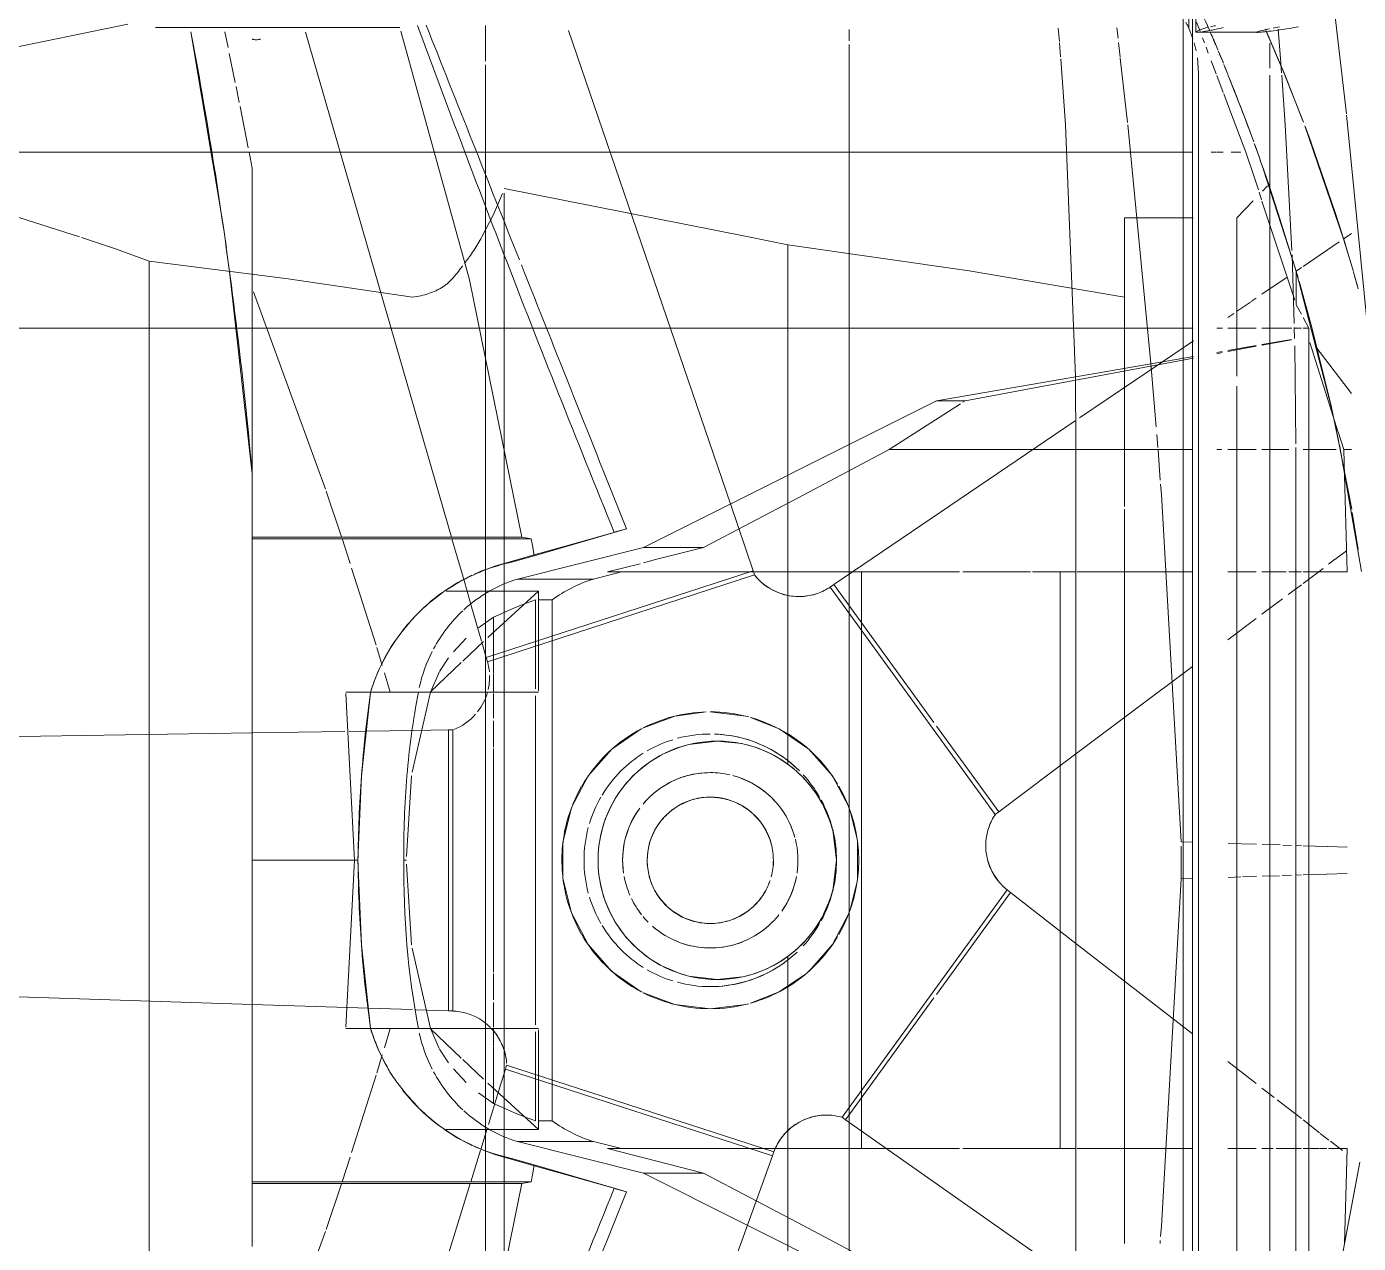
# Model space of a CAD drawing. Header units: inches. Extents: x -1221 to 179, y -822 to 880.
# Drawn here: x 71.85 to 83.71, y -355.11 to -344.28 of the extents above; entities that cross this region are included whole.
import ezdxf

# ---------------------------------------------------------------- set-up
doc = ezdxf.new("R2010")
doc.units = ezdxf.units.IN
doc.header["$MEASUREMENT"] = 0
doc.layers.add('X1$0$I-FURN', color=30, linetype='Continuous', lineweight=9)

# ---------------------------------------------------------------- blocks, each defined once
blk = doc.blocks.new('X1$0$Allsteel Seating Acuity Work-Conference Chair1 - Fully Adj_ Arms_ Mesh Back-V34-FIRST FLOOR POWER _ SIGNAL')
at = {"layer": 'X1$0$I-FURN', "lineweight": 13}
for p, q in [((-5.582, 5.711), (-5.532, 5.638)), ((-5.532, 5.638), (-5.582, 5.711)), ((-5.244, 5.729), (-5.516, 5.648)), ((-5.239, 5.73), (-5.113, 5.766)), ((-5.089, 5.772), (-5.205, 5.74)), ((-4.157, 5.711), (-4.296, 5.605)), ((-3.734, 5.598), (-3.128, 5.714)), ((-2.571, 5.803), (-3.701, 5.605)), ((-3.659, 5.711), (-3.659, 5.643)), ((-3.659, 5.643), (-3.659, 5.711)), ((-3.098, 5.719), (-2.769, 5.773)), ((4.017, 5.537), (2.689, 5.786)), ((2.769, 5.773), (4.017, 5.537)), ((-6.542, 5.297), (-5.534, 5.642)), ((-5.518, 5.647), (-5.594, 5.624)), ((-5.508, 5.603), (-5.29, 5.281)), ((-5.29, 5.281), (-5.508, 5.603)), ((-4.296, 5.605), (-4.573, 5.394)), ((-3.705, 5.604), (-4.017, 5.537)), ((-3.818, 5.592), (-3.954, 5.549)), ((-3.659, 5.643), (-3.815, 5.593)), ((-3.424, 5.649), (-3.659, 5.643)), ((-2.568, 5.674), (-3.424, 5.649)), ((-2.757, 5.668), (-2.679, 5.564)), ((-2.679, 5.564), (-2.757, 5.668)), ((-2.568, 5.674), (-2.568, 5.561)), ((-2.568, 5.561), (-2.568, 5.674)), ((2.585, 5.631), (2.502, 5.524)), ((2.502, 5.524), (2.585, 5.631)), ((3.412, 5.65), (2.568, 5.674)), ((2.568, 5.507), (2.568, 5.674)), ((2.568, 5.674), (2.568, 5.507)), ((-4.036, 5.533), (-4.747, 5.359)), ((-3.954, 5.549), (-4.612, 5.341)), ((-3.659, 5.281), (-3.659, 5.575)), ((-2.678, 5.562), (-2.637, 5.508)), ((-2.637, 5.508), (-2.678, 5.562)), ((-2.6, 5.459), (-2.467, 5.281)), ((-2.467, 5.281), (-2.6, 5.459)), ((-2.568, 5.559), (-2.568, 5.281)), ((-2.568, 5.281), (-2.568, 5.559)), ((2.492, 5.511), (2.432, 5.433)), ((2.432, 5.433), (2.492, 5.511)), ((2.568, 5.43), (2.568, 5.492)), ((2.568, 5.492), (2.568, 5.43)), ((-6.403, 5.349), (-6.535, 5.3)), ((-4.747, 5.359), (-5.158, 5.246)), ((2.427, 5.427), (2.313, 5.281)), ((2.313, 5.281), (2.427, 5.427)), ((2.568, 5.281), (2.568, 5.423)), ((2.568, 5.423), (2.568, 5.281)), ((-6.575, 5.284), (-6.994, 5.119)), ((-5.188, 5.237), (-5.762, 5.06)), ((-5.28, 5.266), (-5.248, 5.219)), ((-5.248, 5.219), (-5.28, 5.266)), ((-4.865, 5.266), (-4.949, 5.219)), ((-4.74, 5.333), (-4.836, 5.281)), ((-4.74, 5.281), (-4.74, 5.333)), ((4.74, 5.333), (-4.74, 5.333)), ((-4.74, 5.201), (-4.74, 5.266)), ((-2.568, 5.266), (-2.568, 5.154)), ((-2.568, 5.154), (-2.568, 5.266)), ((-2.455, 5.266), (-2.368, 5.149)), ((-2.368, 5.149), (-2.455, 5.266)), ((2.301, 5.266), (2.134, 5.051)), ((2.134, 5.051), (2.301, 5.266)), ((2.568, 5.042), (2.568, 5.266)), ((2.568, 5.266), (2.568, 5.042)), ((-7.002, 5.115), (-7.148, 5.054)), ((-6.159, 4.927), (-5.267, 5.214)), ((-4.988, 5.207), (-5.872, 4.915)), ((-5.247, 5.219), (-4.949, 5.219)), ((-5.194, 5.139), (-5.042, 4.915)), ((-5.042, 4.915), (-5.194, 5.139)), ((-4.74, 4.915), (-4.74, 5.18)), ((-4.639, 5.177), (-4.594, 4.915)), ((-4.637, 5.177), (-4.588, 4.915)), ((-3.659, 4.915), (-3.659, 5.155)), ((-2.568, 5.13), (-2.568, 4.915)), ((-2.568, 4.915), (-2.568, 5.13)), ((-7.402, 4.964), (-7.406, 4.983)), ((-7.309, 4.985), (-7.383, 4.953)), ((-7.148, 5.054), (-7.309, 4.985)), ((-7.055, 4.985), (-7.277, 4.985)), ((6.992, 4.985), (-6.992, 4.985)), ((-5.762, 5.06), (-6.018, 4.975)), ((-2.329, 5.097), (-2.192, 4.915)), ((-2.192, 4.915), (-2.329, 5.097)), ((2.114, 5.024), (2.029, 4.915)), ((2.029, 4.915), (2.114, 5.024)), ((2.568, 4.915), (2.568, 5.014)), ((2.568, 5.014), (2.568, 4.915)), ((-7.375, 4.338), (-7.375, 4.875)), ((-6.284, 4.883), (-6.385, 4.846)), ((-6.366, 4.853), (-6.257, 4.892)), ((-6.2, 4.912), (-6.257, 4.892)), ((-6.235, 4.9), (-6.169, 4.923)), ((-6.018, 4.975), (-6.19, 4.916)), ((-5.971, 4.883), (-6.097, 4.841)), ((-6.007, 4.965), (-5.959, 4.919)), ((-5.883, 4.912), (-5.95, 4.89)), ((-5.008, 4.864), (-4.978, 4.82)), ((-4.978, 4.82), (-5.008, 4.864)), ((-4.74, 4.612), (-4.74, 4.864)), ((-4.585, 4.864), (-4.541, 4.612)), ((-4.578, 4.864), (-4.531, 4.612)), ((-3.659, 4.612), (-3.659, 4.864)), ((-2.568, 4.864), (-2.568, 4.612)), ((-2.568, 4.612), (-2.568, 4.864)), ((-2.154, 4.864), (-1.964, 4.612)), ((-1.964, 4.612), (-2.154, 4.864)), ((1.989, 4.864), (1.793, 4.612)), ((1.793, 4.612), (1.989, 4.864)), ((2.568, 4.612), (2.568, 4.864)), ((2.568, 4.864), (2.568, 4.612)), ((-6.308, 4.772), (-6.666, 4.636)), ((-6.439, 4.827), (-6.496, 4.806)), ((-6.098, 4.841), (-6.308, 4.772)), ((-5.873, 4.837), (-5.722, 4.691)), ((-4.972, 4.812), (-4.889, 4.689)), ((-4.889, 4.689), (-4.972, 4.812)), ((-6.668, 4.635), (-6.826, 4.575)), ((-6.308, 4.641), (-6.308, 4.728)), ((-4.311, 4.691), (-5.722, 4.691)), ((-4.871, 4.663), (-4.836, 4.612)), ((-4.836, 4.612), (-4.871, 4.663)), ((4.223, 4.691), (-4.223, 4.691)), ((-7.314, 4.482), (-7.219, 4.522)), ((-7.211, 4.525), (-7.108, 4.568)), ((-7.062, 4.586), (-7.007, 4.608)), ((-6.84, 4.57), (-6.991, 4.513)), ((-6.308, 4.513), (-6.308, 4.568)), ((-4.74, 4.513), (-4.74, 4.562)), ((-4.533, 4.561), (-4.524, 4.513)), ((-4.522, 4.561), (-4.512, 4.513)), ((-3.659, 4.513), (-3.659, 4.558)), ((-7.468, 4.416), (-7.394, 4.448)), ((-7.28, 4.403), (-7.326, 4.386)), ((-7.19, 4.437), (-7.243, 4.417)), ((-7.005, 4.507), (-7.122, 4.463)), ((-6.308, 4.462), (-6.308, 4.507)), ((-8.389, 4.327), (-7.378, 4.327)), ((-8.092, 4.295), (8.092, 4.295)), ((-7.384, 4.364), (-7.465, 4.333)), ((-7.411, 4.262), (-7.318, 4.299)), ((-7.282, 4.311), (-7.209, 4.329)), ((-7.147, 4.34), (-7.009, 4.35)), ((-7.009, 4.35), (7.009, 4.35)), ((-6.308, -7.07), (-6.308, 4.3)), ((-5.722, 4.301), (-5.722, 3.691)), ((-4.74, -10.325), (-4.74, 4.303)), ((-4.628, 4.304), (-4.44, 4.028)), ((-4.44, 4.028), (-4.628, 4.304)), ((-4.488, 4.304), (-4.093, 2.015)), ((-4.473, 4.304), (-4.274, 3.239)), ((-3.659, 3.258), (-3.659, 4.296)), ((-2.568, 4.296), (-2.568, 3.268)), ((-2.568, 3.268), (-2.568, 4.296)), ((-1.727, 4.296), (-0.949, 3.258)), ((-0.949, 3.258), (-1.727, 4.296)), ((1.547, 4.296), (0.74, 3.258)), ((0.74, 3.258), (1.547, 4.296)), ((2.568, 3.268), (2.568, 4.296)), ((2.568, 4.296), (2.568, 3.268)), ((-7.411, 4.262), (-8.607, 4.262)), ((-8.421, 4.213), (8.421, 4.213)), ((-4.44, 4.028), (-3.94, 3.29)), ((-3.94, 3.29), (-4.44, 4.028)), ((-5.722, 3.691), (-5.552, 3.691)), ((-3.152, 3.691), (-5.722, 3.691)), ((-5.552, 3.691), (-5.037, 3.691)), ((-3.152, 3.691), (-5.017, 3.691)), ((3.412, 3.691), (-3.127, 3.691)), ((3.412, 3.691), (-3.127, 3.691)), ((-4.274, 3.239), (-4.093, 2.27)), ((-3.914, 3.25), (-2.456, 1.1)), ((-2.456, 1.1), (-3.914, 3.25)), ((-3.659, 2.253), (-3.659, 3.258)), ((-2.568, 3.258), (-2.568, 3.117)), ((-2.568, 2.872), (-2.568, 3.258)), ((-0.949, 3.258), (-0.432, 2.57)), ((-0.432, 2.57), (-0.949, 3.258)), ((0.74, 3.258), (0.287, 2.675)), ((0.287, 2.675), (0.74, 3.258)), ((3.752, 3.256), (2.311, 1.205)), ((2.311, 1.205), (3.752, 3.256)), ((2.568, 3.117), (2.568, 3.258)), ((2.568, 3.258), (2.568, 2.25)), ((2.568, 3.117), (-2.568, 3.117)), ((-2.568, 3.088), (-2.568, 2.872)), ((2.568, 2.25), (2.568, 3.088)), ((-2.568, 2.25), (-2.568, 2.853)), ((-2.568, 2.853), (-2.568, 2.25)), ((0.287, 2.675), (0.264, 2.645)), ((0.264, 2.645), (2.289, 1.174)), ((0.264, 2.645), (2.289, 1.174)), ((2.289, 1.174), (0.264, 2.645)), ((0.264, 2.645), (2.289, 1.174)), ((1.196, 2.015), (0.287, 2.675)), ((-2.434, 1.068), (-0.409, 2.539)), ((-2.434, 1.068), (-0.409, 2.539)), ((-0.409, 2.539), (-2.434, 1.068)), ((-2.434, 1.068), (-0.409, 2.539)), ((-0.432, 2.57), (-1.196, 2.015)), ((-0.409, 2.539), (-0.432, 2.57)), ((-4.093, 2.27), (-4.093, 2.015)), ((-4.093, 2.27), (-4.08, 2.25)), ((-4.067, 2.23), (-3.659, 1.595)), ((-3.659, 1.595), (-3.659, 2.25)), ((-2.568, -0.916), (-2.568, 2.22)), ((-2.568, 2.22), (-2.568, 1.348)), ((2.568, 1.348), (2.568, 2.22)), ((2.568, 2.22), (2.568, -0.916)), ((-4.093, 2.015), (-2.787, -0.595)), ((-1.226, 1.993), (-2.456, 1.1)), ((2.311, 1.205), (1.226, 1.993)), ((2.787, -0.595), (4.093, 2.015)), ((-3.659, 1.595), (-3.226, 0.776)), ((3.226, 0.776), (3.659, 1.595)), ((-2.568, -0.754), (-2.568, 1.348)), ((-2.568, 1.348), (2.568, 1.348)), ((-0.201, 1.307), (-0.439, 1.247)), ((0.159, 1.313), (-0.159, 1.313)), ((0.439, 1.247), (0.201, 1.307)), ((2.568, 1.348), (2.568, -0.754)), ((-7.299, 1.238), (-7.4, 1.238)), ((7.386, 1.238), (-7.267, 1.238)), ((-0.469, 1.236), (-0.751, 1.088)), ((2.289, 1.174), (2.311, 1.205)), ((-2.456, 1.1), (-2.434, 1.068)), ((-0.262, 1.092), (-0.345, 1.067)), ((0.345, 1.067), (0.262, 1.092)), ((-0.508, 0.996), (-0.596, 0.942)), ((-0.345, 1.067), (-0.481, 1.01)), ((0.481, 1.01), (0.345, 1.067)), ((0.596, 0.942), (0.508, 0.996)), ((-0.723, 0.841), (-0.798, 0.764)), ((-0.596, 0.942), (-0.688, 0.872)), ((0.688, 0.872), (0.596, 0.942)), ((0.798, 0.764), (0.723, 0.841)), ((-3.226, 0.776), (-2.787, -0.06)), ((-0.798, 0.764), (-0.857, 0.69)), ((0.857, 0.69), (0.798, 0.764)), ((2.787, -0.06), (3.226, 0.776)), ((-0.857, 0.69), (-5.481, 0.69)), ((-0.897, 0.632), (-0.941, 0.555)), ((-0.857, 0.69), (-0.897, 0.632)), ((0.897, 0.632), (0.857, 0.69)), ((5.481, 0.69), (0.857, 0.69)), ((0.941, 0.555), (0.897, 0.632)), ((2.597, 0.567), (1.824, -1.814)), ((2.597, 0.567), (1.824, -1.814)), ((1.824, -1.814), (2.597, 0.567)), ((2.597, 0.567), (1.824, -1.814)), ((1.86, -1.825), (2.633, 0.554)), ((2.633, 0.554), (2.597, 0.567)), ((3.25, 0.331), (2.633, 0.554)), ((2.633, 0.554), (3.25, 0.331)), ((-3.174, 0.179), (-2.578, 0.383)), ((-2.578, 0.383), (-3.174, 0.179)), ((-2.542, 0.395), (-2.578, 0.383)), ((-2.578, 0.383), (-1.805, -1.996)), ((-1.768, -1.985), (-2.542, 0.395)), ((-1.768, -1.985), (-2.542, 0.395)), ((-2.542, 0.395), (-1.768, -1.985)), ((-1.768, -1.985), (-2.542, 0.395)), ((-1.01, 0.391), (-1.032, 0.315)), ((1.032, 0.315), (1.01, 0.391)), ((-5.552, 0.339), (-5.983, -1.836)), ((-1.284, 0.316), (-1.322, 0)), ((-1.039, 0.285), (-1.062, 0.062)), ((1.063, 0.062), (1.039, 0.285)), ((1.322, 0), (1.284, 0.316)), ((7.432, -1.18), (3.25, 0.331)), ((3.25, 0.331), (7.432, -1.18)), ((-7.391, -1.263), (-3.174, 0.179)), ((-3.174, 0.179), (-7.391, -1.263)), ((-1.062, 0.062), (-1.032, -0.192)), ((1.032, -0.192), (1.063, 0.062)), ((-2.787, -0.06), (-2.787, -0.595)), ((-2.787, -0.06), (-2.678, -0.487)), ((-1.322, -0.038), (-1.284, -0.316)), ((1.284, -0.316), (1.322, 0)), ((2.787, -0.06), (2.787, -0.595)), ((-1.029, -0.203), (-1.003, -0.287)), ((1.003, -0.287), (1.029, -0.203)), ((-1.284, -0.316), (-1.181, -0.596)), ((-1.003, -0.287), (-0.941, -0.431)), ((0.941, -0.431), (1.003, -0.287)), ((1.181, -0.596), (1.284, -0.316)), ((-0.93, -0.451), (-0.874, -0.541)), ((0.874, -0.541), (0.93, -0.451)), ((-2.678, -0.487), (-2.65, -0.595)), ((-0.874, -0.541), (-0.795, -0.642)), ((0.795, -0.642), (0.874, -0.541)), ((-2.787, -0.595), (-2.505, -1.718)), ((-2.642, -0.626), (-2.568, -0.916)), ((-1.171, -0.615), (-0.99, -0.877)), ((-0.772, -0.667), (-0.691, -0.745)), ((0.691, -0.745), (0.772, -0.667)), ((0.99, -0.877), (1.171, -0.615)), ((2.505, -1.718), (2.787, -0.595)), ((-2.953, -0.747), (-2.922, -0.855)), ((-2.953, -0.747), (-2.92, -0.855)), ((-2.505, -1.04), (-2.568, -0.79)), ((-2.568, -0.79), (-2.568, -0.916)), ((-0.691, -0.745), (-0.604, -0.812)), ((0.604, -0.812), (0.691, -0.745)), ((2.568, -0.79), (2.505, -1.04)), ((2.568, -0.79), (2.568, -0.916)), ((2.953, -0.747), (2.92, -0.855)), ((2.922, -0.855), (2.953, -0.747)), ((-2.92, -0.855), (-2.712, -1.569)), ((-2.915, -0.88), (-2.796, -1.301)), ((-0.566, -0.837), (-0.464, -0.893)), ((0.464, -0.893), (0.566, -0.837)), ((0.751, -1.088), (0.99, -0.877)), ((2.712, -1.569), (2.92, -0.855)), ((2.796, -1.301), (2.915, -0.88)), ((-2.505, -1.04), (-2.505, -1.718)), ((-0.323, -0.95), (-0.209, -0.979)), ((-0.059, -0.998), (0.059, -0.998)), ((0.209, -0.979), (0.323, -0.95)), ((2.505, -1.04), (2.505, -1.718)), ((0.469, -1.236), (0.751, -1.088)), ((-2.796, -1.301), (-2.72, -1.57)), ((0.159, -1.313), (0.469, -1.236)), ((2.72, -1.57), (2.796, -1.301)), ((2.32, -1.409), (-2.32, -1.409)), ((-2.32, -1.409), (-2.32, -1.482)), ((-0.159, -1.313), (0.159, -1.313)), ((-2.398, -2.354), (-2.398, -1.529)), ((-2.398, -1.529), (-1.984, -1.982)), ((-1.51, -1.529), (-2.398, -1.529)), ((-2.32, -1.482), (-2.32, -1.529)), ((-1.498, -2.492), (-1.498, -1.529)), ((-1.498, -1.529), (-1.498, -3.026)), ((1.498, -3.026), (1.498, -1.529)), ((1.498, -1.529), (1.498, -2.492)), ((2.398, -1.529), (1.51, -1.529)), ((1.984, -1.982), (2.398, -1.529)), ((2.398, -1.529), (2.398, -2.354)), ((-2.863, -1.595), (-2.879, -1.68)), ((-2.863, -1.595), (-2.863, -4.08)), ((-2.72, -1.57), (-2.694, -1.661)), ((-2.658, -1.76), (-2.712, -1.569)), ((-2.694, -1.661), (-2.638, -1.857)), ((-2.32, -1.556), (-2.284, -1.656)), ((-2.32, -1.556), (-1.527, -1.556)), ((-1.464, -1.556), (1.464, -1.556)), ((1.527, -1.556), (2.32, -1.556)), ((2.284, -1.656), (2.32, -1.556)), ((2.638, -1.857), (2.694, -1.661)), ((2.712, -1.569), (2.658, -1.76)), ((2.694, -1.661), (2.72, -1.57)), ((2.879, -1.68), (2.863, -1.595)), ((2.863, -1.595), (2.863, -4.08)), ((-2.879, -1.68), (-2.879, -4.08)), ((-2.638, -1.857), (-2.658, -1.76)), ((2.638, -1.857), (2.658, -1.76)), ((2.879, -1.68), (2.879, -4.08)), ((5.942, -1.836), (-5.942, -1.836)), ((1.824, -1.814), (1.86, -1.825)), ((2.069, -1.889), (1.86, -1.825)), ((1.86, -1.825), (2.069, -1.889)), ((2.352, -1.976), (2.069, -1.889)), ((2.069, -1.889), (2.352, -1.976)), ((-7.119, -2.004), (-7.435, -2.004)), ((7.086, -2.004), (-7.086, -2.004)), ((-2.166, -1.931), (-2.072, -2.066)), ((-2.03, -1.931), (-2.166, -1.931)), ((-1.663, -1.931), (-2.03, -1.931)), ((-1.943, -2.036), (-1.805, -1.996)), ((-1.805, -1.996), (-1.943, -2.036)), ((-1.805, -1.996), (-1.768, -1.985)), ((-1.498, -1.931), (-1.657, -1.931)), ((-1.266, -1.931), (-1.487, -1.931)), ((-1.008, -1.931), (-1.243, -1.931)), ((0.996, -1.931), (-0.996, -1.931)), ((1.243, -1.931), (1.008, -1.931)), ((1.487, -1.931), (1.266, -1.931)), ((1.657, -1.931), (1.498, -1.931)), ((2.03, -1.931), (1.663, -1.931)), ((2.166, -1.931), (2.03, -1.931)), ((2.072, -2.066), (2.166, -1.931)), ((2.566, -2.042), (2.398, -1.991)), ((2.398, -1.991), (2.566, -2.042)), ((-2.398, -2.167), (-2.277, -2.132)), ((-2.277, -2.132), (-2.398, -2.167)), ((-2.277, -2.132), (-1.952, -2.038)), ((-1.952, -2.038), (-2.277, -2.132)), ((-1.949, -2.02), (-1.775, -2.205)), ((1.775, -2.205), (1.949, -2.02)), ((2.863, -2.134), (2.581, -2.047)), ((2.581, -2.047), (2.863, -2.134)), ((-2.863, -2.302), (-2.492, -2.194)), ((-2.492, -2.194), (-2.863, -2.302)), ((-2.492, -2.194), (-2.398, -2.167)), ((-2.398, -2.167), (-2.492, -2.194)), ((-1.979, -2.174), (-1.858, -2.289)), ((-1.763, -2.219), (-1.499, -2.495)), ((1.499, -2.495), (1.763, -2.219)), ((1.858, -2.289), (1.979, -2.174)), ((7.346, -3.514), (2.879, -2.139)), ((2.879, -2.139), (7.346, -3.514)), ((-7.376, -3.607), (-2.879, -2.306)), ((-2.879, -2.306), (-7.376, -3.607)), ((-1.804, -2.332), (-1.683, -2.411)), ((1.341, -2.295), (-1.161, -2.295)), ((-1.161, -2.295), (-1.161, -2.333)), ((1.341, -2.295), (-1.161, -2.295)), ((-1.161, -2.295), (1.343, -2.295)), ((1.341, -2.295), (-1.161, -2.295)), ((-1.161, -2.333), (1.34, -2.333)), ((-1.156, -2.648), (-1.161, -2.333)), ((-1.161, -2.333), (-1.156, -2.648)), ((1.331, -2.624), (1.34, -2.333)), ((1.34, -2.333), (1.331, -2.624)), ((1.34, -2.333), (1.341, -2.295)), ((1.683, -2.411), (1.804, -2.332)), ((-1.675, -2.416), (-1.504, -2.49)), ((1.504, -2.49), (1.675, -2.416)), ((-1.498, -2.492), (-0.784, -2.656)), ((-1.498, -2.496), (-1.498, -2.851)), ((0.784, -2.656), (1.498, -2.492)), ((1.498, -2.496), (1.498, -2.851)), ((-1.15, -3.064), (-1.156, -2.648)), ((-1.156, -2.648), (-1.15, -3.064)), ((-0.753, -2.661), (-0.034, -2.705)), ((0, -2.705), (0, -2.73)), ((0.034, -2.705), (0.753, -2.661)), ((1.317, -3.046), (1.33, -2.654)), ((1.33, -2.654), (1.317, -3.046)), ((-7.417, -2.766), (-7.417, -3.802)), ((-7.417, -2.766), (-7.417, -2.865)), ((-7.417, -2.865), (-7.417, -3.014)), ((-1.734, -2.922), (-1.895, -2.971)), ((-1.498, -2.851), (-1.67, -2.903)), ((-1.498, -3.026), (-1.498, -2.851)), ((1.498, -2.851), (1.498, -3.026)), ((1.67, -2.903), (1.498, -2.851)), ((1.895, -2.971), (1.734, -2.922)), ((-7.417, -3.014), (-7.417, -4.146)), ((-1.916, -2.978), (-2.603, -3.195)), ((-1.498, -3.248), (-1.498, -3.032)), ((-1.498, -3.248), (-1.498, -3.032)), ((-1.496, -3.027), (-0.752, -3.107)), ((-1.147, -3.216), (-1.15, -3.064)), ((-1.15, -3.064), (-1.147, -3.216)), ((0.752, -3.107), (1.496, -3.027)), ((1.283, -4.08), (1.317, -3.046)), ((1.317, -3.046), (1.283, -4.08)), ((1.498, -3.032), (1.498, -3.248)), ((1.498, -3.032), (1.498, -3.248)), ((2.603, -3.195), (1.915, -2.978)), ((0, -3.169), (-1.485, -3.247)), ((-0.751, -3.107), (0, -3.139)), ((0, -3.139), (0.751, -3.107)), ((0, -3.139), (0, -3.169)), ((0, -3.139), (0, -4.08)), ((1.485, -3.247), (0, -3.169)), ((-2.881, -3.286), (-3.287, -3.422)), ((-2.644, -3.208), (-2.865, -3.28)), ((-1.134, -4.08), (-1.147, -3.255)), ((-1.147, -3.255), (-1.134, -4.08)), ((2.865, -3.28), (2.644, -3.208)), ((3.287, -3.422), (2.881, -3.286)), ((-3.307, -3.429), (-5.064, -4.069)), ((5.064, -4.069), (3.307, -3.429)), ((-7.417, -3.802), (-7.417, -3.794)), ((-7.417, -3.794), (-7.417, -3.802)), ((-7.417, -3.828), (-7.417, -3.802)), ((-7.417, -3.802), (-7.417, -3.912)), ((-7.417, -3.92), (-7.417, -3.828)), ((-7.417, -3.863), (-7.417, -3.912)), ((-7.417, -4.045), (-7.417, -3.92)), ((-7.417, -4.11), (-7.417, -4.045)), ((-7.417, -4.146), (-7.417, -4.942)), ((-6.346, -4.116), (-6.714, -4.188)), ((-6.164, -4.08), (-6.308, -4.108)), ((-5.092, -4.08), (-6.164, -4.08)), ((-3.441, -4.08), (-6.164, -4.08)), ((-5.218, -4.279), (-3.441, -4.08)), ((-5.092, -4.08), (-3.16, -4.08)), ((-3.441, -4.08), (-2.879, -4.08)), ((-3.127, -4.08), (-2.879, -4.08)), ((-2.879, -4.08), (-2.863, -4.08)), ((-2.863, -4.08), (0, -4.08)), ((-2.863, -4.08), (2.863, -4.08)), ((-1.038, -10.289), (-1.134, -4.08)), ((-1.134, -4.08), (-1.038, -10.289)), ((0, -4.08), (2.863, -4.08)), ((1.056, -11.064), (1.283, -4.08)), ((1.283, -4.08), (1.056, -11.064)), ((2.863, -4.08), (2.879, -4.08)), ((2.879, -4.08), (3.16, -4.08)), ((2.879, -4.08), (3.412, -4.08)), ((3.16, -4.08), (3.441, -4.08)), ((-7.417, -4.223), (-7.417, -4.171)), ((-7.417, -4.178), (-7.417, -4.227)), ((-7.417, -4.178), (-7.417, -4.227)), ((-7.417, -4.288), (-7.417, -4.223)), ((-7.417, -4.227), (-7.417, -4.265)), ((-7.417, -4.265), (-7.417, -4.296)), ((-6.928, -4.232), (-7.187, -4.285)), ((-6.751, -4.196), (-6.891, -4.224)), ((-7.417, -4.288), (-7.417, -4.634)), ((-7.417, -4.296), (-7.417, -4.288)), ((-7.24, -4.296), (-7.38, -4.325)), ((-7.379, -4.627), (-5.66, -4.341)), ((-5.66, -4.341), (-5.451, -4.311)), ((-5.436, -4.309), (-5.218, -4.279)), ((-7.417, -4.942), (-7.417, -4.634)), ((5.338, -4.998), (-5.338, -4.998)), ((-7.448, -5.189), (-7.058, -7.088)), ((-5.552, -5.62), (-5.747, -6.226))]:
    blk.add_line(p, q, dxfattribs=at)
at = {"layer": 'X1$0$I-FURN'}
for p, q in [((-6.65, 5.667), (-7.513, 5.568)), ((-0.117, 5.675), (-0.122, 5.5)), ((0.123, 5.493), (0.117, 5.675)), ((-0.123, 5.495), (-0.13, 5.281)), ((0.13, 5.281), (0.123, 5.489)), ((-0.13, 5.266), (-0.132, 5.216)), ((0.132, 5.216), (0.13, 5.266)), ((-6.993, 5.092), (-6.551, 5.123)), ((-6.551, 5.123), (-5.433, 5.181)), ((-5.393, 5.183), (-4.781, 5.202)), ((-4.747, 5.203), (-4.647, 5.205)), ((-4.582, 5.207), (-3.71, 5.216)), ((-3.676, 5.216), (3.676, 5.216)), ((-0.133, 5.179), (-0.136, 5.101)), ((0.136, 5.095), (0.133, 5.179)), ((-7.404, 5.059), (-7.103, 5.083)), ((-7.103, 5.083), (-7.014, 5.09)), ((-0.137, 5.076), (-0.142, 4.916)), ((0.142, 4.916), (0.137, 5.07)), ((-0.144, 4.865), (-0.148, 4.736)), ((0.148, 4.741), (0.144, 4.865)), ((-0.148, 4.731), (-0.152, 4.613)), ((0.152, 4.613), (0.148, 4.726)), ((-0.162, 4.296), (-0.166, 4.194)), ((0.166, 4.194), (0.162, 4.296)), ((-3.258, 4.019), (-0.166, 4.194)), ((-0.125, 4.194), (0.166, 4.194)), ((0.166, 4.194), (3.258, 4.019)), ((-6.551, 3.72), (-4.426, 3.926)), ((-4.426, 3.926), (-3.862, 3.973)), ((-3.793, 3.978), (-3.678, 3.987)), ((-3.655, 3.989), (-3.387, 4.009)), ((-3.35, 4.012), (-3.259, 4.019)), ((3.259, 4.019), (3.35, 4.012)), ((3.387, 4.009), (3.412, 4.007)), ((-7.144, 3.653), (-6.571, 3.718)), ((-7.414, 3.622), (-7.324, 3.633)), ((-7.283, 3.637), (-7.154, 3.652)), ((-3.676, 3.258), (-4.309, 3.253)), ((3.676, 3.258), (-3.676, 3.258)), ((-7.294, 3.11), (-7.413, 3.1)), ((-7.157, 3.121), (-7.281, 3.111))]:
    blk.add_line(p, q, dxfattribs=at)
at = {"layer": 'X1$0$I-FURN', "flags": 128}
for points in [[(-4.753, 5.856), (-6.55, 5.678), (-6.638, 5.669)], [(-4.309, 3.253), (-6.551, 3.165), (-7.14, 3.122)]]:
    blk.add_lwpolyline(points, dxfattribs=at)
at = {"layer": 'X1$0$I-FURN', "lineweight": 13, "flags": 128}
for points in [[(-5.532, 5.643), (-5.42, 5.677), (-5.282, 5.718)], [(-5.594, 5.624), (-5.77, 5.568), (-6.4, 5.35)], [(-5.247, 5.219), (-4.017, 5.537), (-3.738, 5.597)], [(-7.387, 4.951), (-6.989, 5.121), (-6.586, 5.28)], [(-6.974, 4.621), (-6.608, 4.764), (-6.398, 4.842)], [(-5.017, 3.691), (-5.25, 2.306), (-5.481, 0.69)], [(0.99, 0.877), (0.751, 1.088), (0.469, 1.236)], [(-0.751, 1.088), (-0.99, 0.877), (-1.171, 0.615), (-1.273, 0.359)], [(0.247, 1.096), (0, 1.125), (-0.247, 1.096)], [(1.273, 0.359), (1.171, 0.615), (1.014, 0.848)], [(-5.481, 0.69), (-5.517, 0.516), (-5.552, 0.339)], [(-0.941, 0.555), (-0.97, 0.497), (-1.01, 0.391)], [(1.01, 0.391), (0.97, 0.497), (0.941, 0.555)], [(2.568, -0.916), (2.678, -0.487), (2.787, -0.06)], [(-0.99, -0.877), (-0.751, -1.088), (-0.469, -1.236), (-0.159, -1.313)], [(-0.464, -0.893), (-0.377, -0.931), (-0.323, -0.95)], [(0.323, -0.95), (0.377, -0.931), (0.464, -0.893)], [(-0.209, -0.979), (-0.128, -0.992), (-0.059, -0.998)], [(0.059, -0.998), (0.128, -0.992), (0.209, -0.979)], [(2.32, -1.529), (2.32, -1.482), (2.32, -1.409)], [(-2.712, -1.569), (-2.788, -1.581), (-2.863, -1.595)], [(-2.284, -1.656), (-2.247, -1.751), (-2.166, -1.931)], [(2.166, -1.931), (2.247, -1.751), (2.284, -1.656)], [(2.863, -1.595), (2.788, -1.581), (2.712, -1.569)], [(-2.879, -1.68), (-5.171, -2.144), (-7.386, -2.756)], [(7.417, -2.766), (5.171, -2.144), (2.879, -1.68)], [(-5.939, -1.852), (-5.752, -1.931), (-5.552, -2.035)], [(-5.016, -2.654), (-5.178, -3.761), (-5.338, -4.998)], [(-5.338, -4.998), (-5.446, -5.3), (-5.547, -5.602)]]:
    blk.add_lwpolyline(points, dxfattribs=at)
at = {"layer": 'X1$0$I-FURN', "lineweight": 13}
for centre, radius, start, end in [((-0.13, 2.954), 0.5, 278.9385, 321.8921), ((-0.13, 2.954), 0.5, 307.5742, 321.8921), ((-0.13, 2.954), 0.5, 235.985, 250.3029), ((-0.13, 2.954), 0.5, 235.985, 264.6207), ((-0.13, 2.954), 0.5, 264.6207, 307.5742), ((-0.13, 2.954), 0.5, 250.3029, 264.6207), ((-0.13, 2.954), 0.5, 264.6207, 278.9385), ((0, 0), 1.322, 60, 120), ((-2.849, 0.789), 0.5, 5.2564, 33.8921), ((-2.849, 0.789), 0.5, 19.5742, 33.8921), ((0, 0), 1.322, 120.8596, 164.1705), ((0, 0.062), 1.062, 0, 180), ((0, 0), 1.125, 105, 118.4469), ((0, 0), 1.125, 105, 118.4469), ((0, 0), 1.125, 75.8333, 104.1667), ((0, 0), 1.125, 75.8333, 104.1667), ((0, 0), 1.125, 61.5531, 75), ((0, 0), 1.125, 61.5531, 75), ((0, 0), 1.322, 45, 59.1404), ((2.769, 1.036), 0.5, 163.985, 178.3029), ((2.769, 1.036), 0.5, 163.985, 221.2564), ((-2.849, 0.789), 0.5, 307.985, 19.5742), ((0, 0), 1.125, 120, 132.6835), ((0, 0), 1.125, 120, 132.6835), ((0, 0), 1.125, 47.3165, 60), ((0, 0), 1.125, 47.3165, 60), ((2.769, 1.036), 0.5, 178.3029, 249.8921), ((-2.849, 0.789), 0.5, 307.985, 5.2564), ((0, 0), 1.322, 30, 45), ((0, 0), 1.125, 135, 178.0636), ((0, 0), 1.125, 135, 150), ((0, 0), 0.781, 105, 165), ((0, 0), 0.781, 105, 120), ((0, 0), 0.781, 81.6, 103.9395), ((0, 0), 0.781, 81.6, 103.9395), ((0, 0), 0.781, 75, 79.4265), ((0, 0), 0.781, 54.6582, 79.4265), ((0, 0), 0.781, 54.6582, 75), ((0, 0), 1.125, 30, 43.4326), ((0, 0), 1.125, 0, 43.4326), ((0, 0), 0.781, 120, 135), ((0, 0), 0.781, 45, 51.6), ((0, 0), 0.781, 45, 51.6), ((0, 0), 1.322, 15.8295, 30), ((2.769, 1.036), 0.5, 221.2564, 235.5742), ((2.769, 1.036), 0.5, 235.5742, 249.8921), ((0, 0), 1.125, 150, 178.0636), ((0, 0), 0.781, 135, 150), ((0, 0), 0.562, 105, 135), ((0, 0), 0.563, 120, 135), ((0, 0), 0.563, 105, 120), ((0, 0), 0.562, 90, 105), ((0, 0), 0.562, 90, 105), ((0, 0), 0.563, 75, 90), ((0, 0), 0.562, 75, 90), ((0, 0), 0.563, 60, 71.4118), ((0, 0), 0.562, 60, 71.4118), ((0, 0), 0.563, 45, 60), ((0, 0), 0.562, 45, 60), ((0, 0), 0.781, 30, 45), ((0, 0), 0.781, 0, 45), ((0, 0), 1.125, 360, 30), ((0, 0), 0.781, 150, 165), ((0, 0), 0.562, 135, 150), ((0, 0), 0.563, 135, 150), ((0, 0), 0.563, 0, 45), ((0, 0), 0.562, 30, 45), ((0, 0), 0.781, 15, 30), ((0, 0), 1.322, 165, 180), ((0, 0), 0.563, 150.476, 180), ((0, 0), 0.562, 150.476, 165), ((0, 0), 0.562, 15, 30), ((0, 0), 1.322, 0, 15), ((0, 0), 0.781, 167.0323, 180), ((0, 0), 0.781, 167.0323, 180), ((0, 0), 0.562, 165, 180), ((0, 0), 0.563, 360, 15), ((0, 0), 0.781, 360, 15), ((0, 0), 1.125, 180, 195), ((0, 0), 1.125, 180, 195), ((0, 0.062), 1.062, 180, 360), ((0, 0), 0.781, 180, 230.109), ((0, 0), 0.781, 180, 195), ((0, 0), 0.563, 180, 240), ((0, 0), 0.563, 180, 195), ((0, 0), 0.562, 285, 360), ((0, 0), 0.563, 345, 360), ((0, 0), 0.781, 318.7909, 360), ((0, 0), 0.781, 345, 360), ((0, 0), 1.125, 345, 360), ((0, 0), 1.125, 345, 360), ((0, 0), 1.322, 181.6343, 195), ((0, 0), 1.322, 345, 360), ((0, 0), 0.781, 195, 210), ((0, 0), 0.562, 195, 210), ((0, 0), 0.563, 330, 345), ((0, 0), 0.781, 330, 345), ((0, 0), 1.322, 195, 206.8732), ((0, 0), 1.125, 197.2264, 210), ((0, 0), 1.125, 197.2264, 210), ((0, 0), 0.562, 210, 225), ((0, 0), 0.563, 315, 330), ((0, 0), 1.125, 330, 342.7736), ((0, 0), 1.125, 330, 342.7736), ((0, 0), 1.322, 333.1268, 345), ((0, 0), 0.781, 210, 230.109), ((0, 0), 0.562, 225, 240), ((0, 0), 0.563, 300, 315), ((0, 0), 0.781, 318.7909, 330), ((0, 0), 0.563, 240, 255), ((0, 0), 0.562, 240, 255), ((0, 0), 0.562, 255, 284.6855), ((0, 0), 0.562, 255, 270), ((0, 0), 0.562, 270, 285), ((0, 0), 0.562, 284.6855, 285), ((0, 0), 0.563, 285, 300), ((0, 0), 0.781, 309.891, 315), ((0, 0), 0.781, 309.891, 315), ((0, 0), 1.322, 207.2392, 240), ((0, 0), 1.125, 212.0739, 225), ((0, 0), 1.125, 212.0739, 225), ((0, 0), 0.781, 233.4, 240), ((0, 0), 0.781, 233.4, 278.4), ((0, 0), 0.781, 240, 270), ((0, 0), 0.781, 295.7725, 308.4), ((0, 0), 0.781, 295.7725, 300), ((0, 0), 0.781, 300, 308.4), ((0, 0), 1.322, 300, 330), ((0, 0), 1.125, 315, 327.9261), ((0, 0), 1.125, 315, 327.9261), ((0, 0), 1.322, 330, 332.7608), ((0, 0), 1.125, 225.0012, 239.011), ((0, 0), 1.125, 225.0012, 239.011), ((0, 0), 0.781, 270, 278.4), ((0, 0), 0.781, 280.5735, 293.4), ((0, 0), 0.781, 280.5735, 293.4), ((0, 0), 1.125, 300.989, 314.9988), ((0, 0), 1.125, 300.989, 314.9988), ((0, 0), 1.125, 240, 253.041), ((0, 0), 1.125, 240, 253.041), ((0, 0), 1.125, 286.959, 300), ((0, 0), 1.125, 286.959, 300), ((0, 0), 1.322, 240.0829, 255), ((0, 0), 1.125, 255, 285), ((0, 0), 1.125, 255, 285), ((0, 0), 1.322, 285.0381, 299.9171), ((0, 0), 1.322, 255, 276.2467), ((0, 0), 1.322, 276.7324, 285), ((1.842, -2.313), 0.5, 114.9611, 133.6456), ((1.842, -2.313), 0.5, 120.7012, 133.6456), ((1.842, -2.313), 0.5, 114.9611, 120.7012), ((1.842, -2.313), 0.5, 94.1003, 114.6745), ((1.842, -2.313), 0.5, 106.4025, 114.6745), ((1.842, -2.313), 0.5, 94.1003, 106.4025), ((-1.632, -2.468), 0.502, 95.4699, 105.6955), ((-1.632, -2.468), 0.502, 95.4699, 105.6955), ((-1.632, -2.468), 0.502, 77.1909, 91.4432), ((-1.632, -2.468), 0.502, 77.1909, 91.4432), ((-1.632, -2.468), 0.502, 52.0126, 74.3656), ((-1.632, -2.468), 0.502, 52.0126, 74.3656), ((1.842, -2.313), 0.5, 135, 163.1731), ((1.842, -2.313), 0.5, 135, 163.1731), ((-1.632, -2.468), 0.502, 21.3841, 48.6862), ((-1.632, -2.468), 0.502, 21.3841, 48.6862), ((1.842, -2.313), 0.5, 163.5975, 177.8963), ((1.842, -2.313), 0.5, 163.5975, 177.8963), ((-0.997, -1.397), 1.705, 215.721, 232.0168), ((0.997, -1.397), 1.705, 307.9773, 324.272), ((-0.997, -1.397), 1.705, 235.99, 252.9198), ((0.997, -1.397), 1.705, 287.0802, 304.0092)]:
    blk.add_arc(centre, radius, start, end, dxfattribs=at)
for centre, major_axis, ratio, start_param, end_param in [((-192.023, 3.845), (184.733, 0), 0.173648, 0.036448, 0.038215), ((0.183, -13.28), (0, 19.28), 0.9995, 0.395837, 0.402771), ((0.183, -13.28), (0, 19.28), 0.9995, 0.405459, 0.409719), ((-1.243, -0.682), (1.316, 0), 0.961262, 3.428696, 3.591244), ((1.243, -0.682), (1.316, 0), 0.961262, 5.833534, 5.996082), ((-1.243, -0.682), (1.316, 0), 0.961262, 3.591244, 3.753791), ((1.243, -0.682), (1.316, 0), 0.961262, 5.670987, 5.833534), ((-1.243, -1.36), (1.316, 0), 0.961262, 3.428696, 3.639303), ((1.243, -1.36), (1.316, 0), 0.961262, 5.785475, 5.996082), ((-1.243, -1.36), (1.316, 0), 0.961262, 3.646478, 3.864261), ((1.243, -1.36), (1.316, 0), 0.961262, 5.560517, 5.7783), ((-1.243, -1.36), (1.316, 0), 0.961262, 3.872672, 4.204206), ((1.243, -1.36), (1.316, 0), 0.961262, 5.220572, 5.552106), ((-1.243, -1.36), (1.316, 0), 0.961262, 4.224976, 4.485769), ((1.243, -1.36), (1.316, 0), 0.961262, 4.939009, 5.199802), ((-0.115, 4.138), (7.145, 0), 0.961262, 4.517608, 4.623047), ((0.115, 4.138), (7.145, 0), 0.961262, 4.696292, 4.90717), ((-0.115, 4.138), (7.145, 0), 0.961262, 4.623047, 4.728485)]:
    blk.add_ellipse(centre, major_axis=major_axis, ratio=ratio, start_param=start_param, end_param=end_param, dxfattribs=at)
for points, knots in [([(-7.425, 5.241), (-7.419, 5.214), (-7.408, 5.158), (-7.4, 5.1), (-7.396, 5.07)], [0.0021815, 0.0021815, 0.0021815, 0.0021815, 0.5, 1, 1, 1, 1]), ([(-7.435, -2.608), (-6.752, -2.356), (-5.237, -1.783), (-3.74, -1.189), (-2.92, -0.855)], [-0.9062013, -0.9062013, -0.9062013, -0.9062013, -0.5, 0, 0, 0, 0]), ([(2.92, -0.855), (3.74, -1.189), (5.237, -1.783), (6.752, -2.356), (7.435, -2.608)], [-1, -1, -1, -1, -0.5, -0.0937987, -0.0937987, -0.0937987, -0.0937987]), ([(-1.852, -2.872), (-1.947, -2.816), (-2.185, -2.645), (-2.43, -2.348), (-2.587, -2.022), (-2.639, -1.85), (-2.658, -1.76)], [0.2153027, 0.2153027, 0.2153027, 0.2153027, 0.4, 0.7, 0.85, 1, 1, 1, 1]), ([(-5.552, -2.035), (-5.511, -2.057), (-5.451, -2.094), (-5.383, -2.14), (-5.35, -2.164), (-5.331, -2.179), (-5.321, -2.186), (-5.317, -2.189)], [0, 0, 0, 0, 0.1666667, 0.25, 0.2916667, 0.3125, 0.3333333, 0.3333333, 0.3333333, 0.3333333]), ([(-5.295, -2.206), (-5.293, -2.208), (-5.281, -2.217), (-5.25, -2.24), (-5.202, -2.278), (-5.158, -2.319), (-5.131, -2.35), (-5.117, -2.368), (-5.107, -2.383), (-5.098, -2.397), (-5.087, -2.417), (-5.068, -2.453), (-5.046, -2.508), (-5.027, -2.578), (-5.019, -2.628), (-5.016, -2.654)], [0.3659436, 0.3659436, 0.3659436, 0.3659436, 0.375, 0.4166667, 0.5, 0.5833333, 0.625, 0.6458333, 0.6666667, 0.6875, 0.7083333, 0.75, 0.8333333, 0.9166667, 1, 1, 1, 1]), ([(2.364, -2.413), (2.256, -2.559), (2.087, -2.717), (1.897, -2.848), (1.854, -2.874)], [0.4, 0.4, 0.4, 0.4, 0.7, 0.7844291, 0.7844291, 0.7844291, 0.7844291]), ([(1.828, -2.885), (1.802, -2.9), (1.696, -2.955), (1.585, -2.999), (1.498, -3.026)], [0.8, 0.8, 0.8, 0.8, 0.85, 1, 1, 1, 1]), ([(0, -3.139), (-0.252, -3.136), (-0.752, -3.115), (-1.249, -3.062), (-1.496, -3.027)], [0, 0, 0, 0, 0.5, 0.9984666, 0.9984666, 0.9984666, 0.9984666]), ([(-7.314, -4.008), (-7.313, -4.011), (-7.311, -4.017), (-7.309, -4.029), (-7.308, -4.045), (-7.309, -4.061), (-7.311, -4.073), (-7.313, -4.078), (-7.313, -4.081)], [0.4, 0.4, 0.4, 0.4, 0.425, 0.45, 0.5, 0.55, 0.575, 0.6, 0.6, 0.6, 0.6]), ([(-7.379, -4.627), (-6.961, -4.548), (-6.104, -4.401), (-4.79, -4.217), (-3.892, -4.121), (-3.441, -4.08)], [0.0098493, 0.0098493, 0.0098493, 0.0098493, 0.3333333, 0.6666667, 1, 1, 1, 1])]:
    blk.add_open_spline(points, degree=3, knots=knots, dxfattribs=at)
for points in [[(-7.396, 5.07), (-7.386, 4.997), (-7.38, 4.944), (-7.377, 4.91)], [(-7.4, 4.952), (-7.401, 4.956), (-7.402, 4.96), (-7.402, 4.964)], [(-7.398, 4.942), (-7.399, 4.945), (-7.399, 4.949), (-7.4, 4.952)], [(-7.38, 4.873), (-7.384, 4.884), (-7.39, 4.907), (-7.398, 4.942)], [(-7.375, 4.875), (-7.375, 4.867), (-7.375, 4.861), (-7.378, 4.867)], [(-7.377, 4.91), (-7.376, 4.894), (-7.374, 4.879), (-7.374, 4.87)], [(-6.496, 4.806), (-6.608, 4.764), (-6.721, 4.721), (-6.835, 4.677)], [(-6.835, 4.677), (-6.888, 4.656), (-6.942, 4.634), (-6.996, 4.612)], [(-7.403, 4.507), (-7.407, 4.526), (-7.412, 4.547), (-7.417, 4.569)], [(-7.1, 4.571), (-7.126, 4.56), (-7.153, 4.549), (-7.18, 4.538)], [(-7.002, 4.611), (-7.03, 4.599), (-7.058, 4.588), (-7.087, 4.576)], [(-7.434, 4.501), (-7.43, 4.484), (-7.427, 4.47), (-7.424, 4.456)], [(-7.42, 4.437), (-7.416, 4.422), (-7.408, 4.395), (-7.401, 4.374), (-7.398, 4.365)], [(-7.393, 4.459), (-7.396, 4.473), (-7.4, 4.49), (-7.403, 4.507)], [(-7.379, 4.381), (-7.382, 4.401), (-7.385, 4.422), (-7.392, 4.453)], [(-7.398, 4.365), (-7.388, 4.34), (-7.381, 4.327), (-7.378, 4.327)], [(-7.378, 4.327), (-7.374, 4.327), (-7.374, 4.339), (-7.377, 4.364)], [(-7.464, 4.237), (-7.456, 4.242), (-7.438, 4.25), (-7.42, 4.258), (-7.411, 4.262)], [(-5.304, -1.683), (-4.527, -1.374), (-3.743, -1.062), (-2.953, -0.747)], [(2.953, -0.747), (3.743, -1.062), (4.527, -1.374), (5.304, -1.683)], [(-7.439, -2.531), (-6.748, -2.257), (-6.053, -1.981), (-5.347, -1.7)], [(2.658, -1.76), (2.632, -1.88), (2.558, -2.108), (2.435, -2.317), (2.364, -2.413)], [(-2.638, -1.857), (-2.614, -1.942), (-2.584, -2.024), (-2.549, -2.103)], [(2.548, -2.104), (2.584, -2.025), (2.614, -1.942), (2.638, -1.857)], [(-2.539, -2.123), (-2.499, -2.208), (-2.452, -2.29), (-2.398, -2.368)], [(2.398, -2.368), (2.452, -2.29), (2.499, -2.209), (2.539, -2.124)], [(-1.498, -3.026), (-1.614, -2.99), (-1.724, -2.944), (-1.828, -2.885)], [(1.496, -3.027), (1.249, -3.062), (1.001, -3.092), (0.752, -3.107)], [(0.752, -3.107), (0.502, -3.126), (0.252, -3.136), (0, -3.139)]]:
    blk.add_open_spline(points, degree=3, dxfattribs=at)
blk = doc.blocks.new('X1')
at = {"layer": 'X1$0$I-FURN', "rotation": 269.9999999999997}
blk.add_blockref('X1$0$Allsteel Seating Acuity Work-Conference Chair1 - Fully Adj_ Arms_ Mesh Back-V34-FIRST FLOOR POWER _ SIGNAL', (77.936, -351.701), dxfattribs=at)

msp = doc.modelspace()

# ---------------------------------------------------------------- block references
at = {"color": 253}
msp.add_blockref('X1', (0, 0), dxfattribs=at)

doc.saveas('drawing.dxf')
